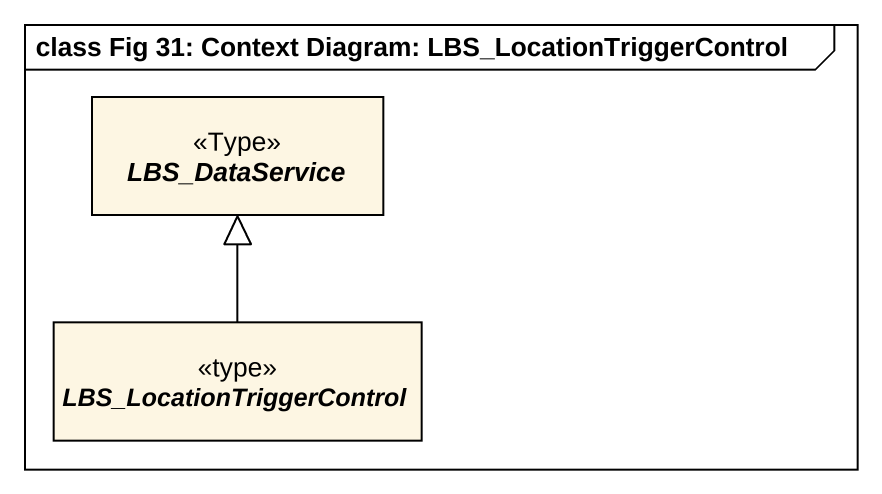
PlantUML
@startuml
mainframe class Fig 31: Context Diagram: LBS_LocationTriggerControl
hide circle
hide empty members
abstract class LBS_DataService <<Type>>
abstract class LBS_LocationTriggerControl <<type>>
LBS_LocationTriggerControl -up-|> LBS_DataService
@enduml
